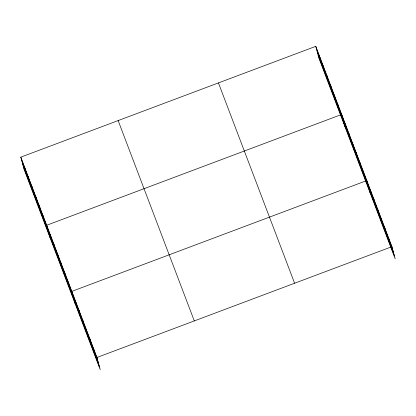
<?xml version="1.0" encoding="UTF-8"?>
<svg xmlns="http://www.w3.org/2000/svg" width="416" height="416" viewBox="0 0 416 416"><rect width="100%" height="100%" fill="white"/><g stroke="black" fill="none" stroke-linecap="round" stroke-linejoin="round"><path stroke-width="0.62" d="M20.8 157.149L96.954 357.479L100.22 369.658L24.06 169.328L20.8 157.149L315.78 46.342L391.94 246.672L395.2 258.851L319.046 58.521L315.78 46.342M96.954 357.479L391.94 246.672M316.358 48.495L392.517 248.825M317.247 51.802L393.401 252.138M318.157 55.208L394.316 255.544M218.436 82.909L294.596 283.239M118.144 120.583L194.298 320.913M21.377 159.302L97.531 359.637M22.261 162.609L98.42 362.944M23.176 166.02L99.33 366.35M388.346 237.229L388.924 239.382M384.758 227.786L385.336 229.939M381.165 218.343L381.742 220.496M377.577 208.894L378.154 211.052M373.984 199.451L374.561 201.604M370.396 190.008L370.973 192.161M370.068 192.743L366.808 180.565L71.822 291.372L75.088 303.55M363.215 171.122L363.792 173.274M359.627 161.673L360.204 163.831M356.034 152.23L356.611 154.383M352.446 142.787L353.023 144.94M348.858 133.344L349.435 135.496M345.264 123.9L345.842 126.053M344.937 126.63L341.676 114.452L46.691 225.264L49.956 237.437M337.974 104.723L338.551 106.876M334.277 94.994L334.854 97.146M330.58 85.264L331.157 87.417M326.877 75.535L327.454 77.688M323.18 65.801L323.757 67.959M319.483 56.072L320.06 58.224M93.366 348.036L93.943 350.189M89.773 338.593L90.35 340.746M86.185 329.15L86.762 331.302M82.597 319.706L83.169 321.859M79.004 310.258L79.581 312.416M75.416 300.815L75.993 302.968M68.234 281.928L68.812 284.081M64.641 272.485L65.218 274.638M61.053 263.037L61.63 265.195M57.465 253.594L58.042 255.746M53.872 244.15L54.449 246.303M50.284 234.707L50.861 236.86M42.994 215.53L43.571 217.688M39.296 205.8L39.874 207.953M35.594 196.071L36.171 198.224M31.897 186.342L32.474 188.495M28.2 176.608L28.777 178.766M24.497 166.878L25.074 169.031"/></g></svg>
